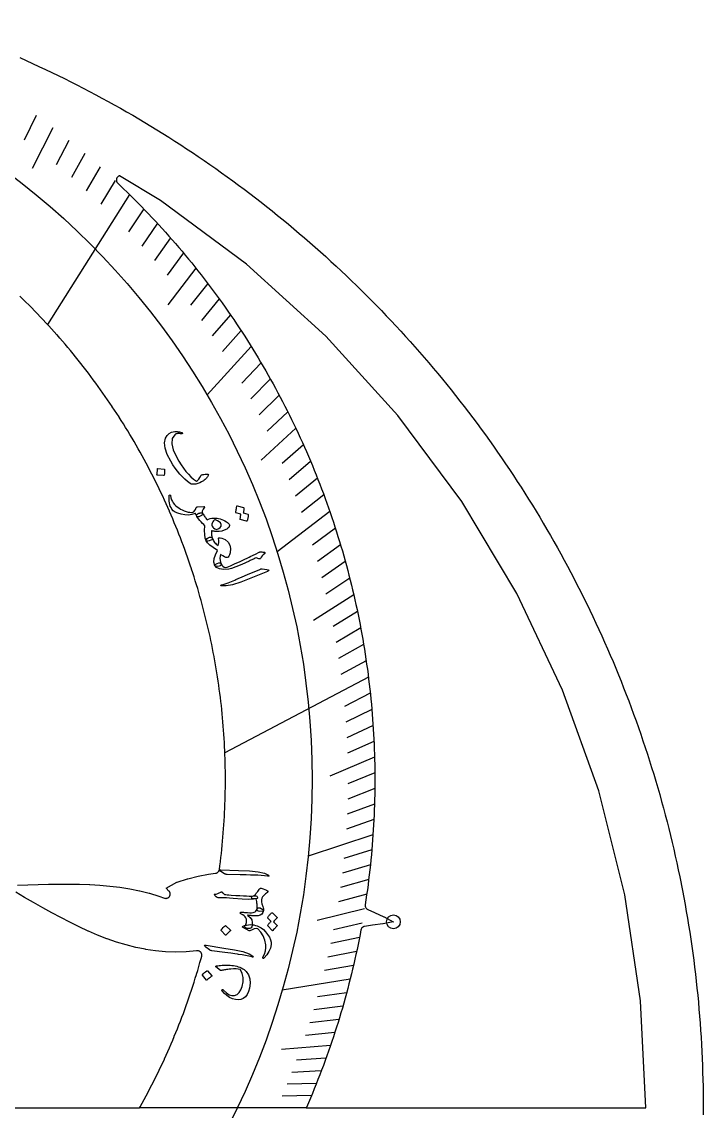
# Model space of a CAD drawing. Header units: millimetres. Extents: x -67 to 67, y -67 to 67.
# Drawn here: x 27.3 to 67, y -0.2 to 63.3 of the extents above; entities that cross this region are included whole.
import ezdxf

# ---------------------------------------------------------------- set-up
doc = ezdxf.new("R2010")
doc.units = ezdxf.units.MM
for name, color, linetype in [('CUT_INNER', 6, 'Continuous'), ('CUT_OUTER', 1, 'Continuous'), ('ENGRAVE', 7, 'Continuous'), ('ENGRAVE_FINE', 8, 'Continuous'), ('TEXT', 5, 'Continuous')]:
    doc.layers.add(name, color=color, linetype=linetype)

msp = doc.modelspace()

# ---------------------------------------------------------------- linework, layer by layer
at = {"layer": 'CUT_INNER'}
msp.add_lwpolyline([(63.65, 0), (63.65, 0), (63.3435, 6.2387), (63.3435, 6.2388), (62.427, 12.4175), (62.427, 12.4175), (60.9093, 18.4766), (60.9092, 18.4767), (58.8049, 24.3578), (58.8049, 24.3578), (56.1343, 30.0044), (56.1343, 30.0044), (52.9231, 35.362), (52.923, 35.3621), (49.2021, 40.3791), (49.2021, 40.3792), (45.0074, 45.0073), (45.0073, 45.0074), (40.3792, 49.2021), (40.3791, 49.2021), (35.3621, 52.923), (35.362, 52.9231), (32.9722, 54.3555), (32.953, 54.3499), (32.9303, 54.3409), (32.9086, 54.3296), (32.8881, 54.3164), (32.869, 54.3011), (32.8515, 54.2841), (32.8357, 54.2655), (32.8218, 54.2454), (32.81, 54.224), (32.8003, 54.2016), (32.7928, 54.1783), (32.7876, 54.1544), (32.7848, 54.1302), (32.7843, 54.1057), (32.7863, 54.0814), (32.7906, 54.0573), (32.7972, 54.0338), (32.8061, 54.0111), (32.8172, 53.9893), (32.8304, 53.9687), (32.8455, 53.9495), (32.8624, 53.9319), (32.9969, 53.8046), (33.209, 53.6014), (33.4198, 53.397), (33.6293, 53.1913), (33.8376, 52.9843), (34.0446, 52.7761), (34.2503, 52.5665), (34.4547, 52.3558), (34.6578, 52.1437), (34.8596, 51.9304), (35.0602, 51.7159), (35.2593, 51.5002), (35.4572, 51.2832), (35.6537, 51.0651), (35.8489, 50.8457), (36.0427, 50.6251), (36.2352, 50.4034), (36.4263, 50.1805), (36.6161, 49.9564), (36.8044, 49.7311), (36.9914, 49.5047), (37.177, 49.2772), (37.3612, 49.0485), (37.544, 48.8187), (37.7253, 48.5878), (37.9053, 48.3557), (38.0838, 48.1226), (38.2609, 47.8884), (38.4365, 47.6531), (38.6107, 47.4167), (38.7834, 47.1793), (38.9547, 46.9408), (39.1245, 46.7012), (39.2929, 46.4606), (39.4597, 46.219), (39.6251, 45.9764), (39.789, 45.7327), (39.9514, 45.4881), (40.1123, 45.2425), (40.2716, 44.9959), (40.4295, 44.7483), (40.5858, 44.4997), (40.7406, 44.2502), (40.8939, 43.9998), (41.0456, 43.7484), (41.1958, 43.4961), (41.3445, 43.2428), (41.4915, 42.9887), (41.637, 42.7336), (41.781, 42.4777), (41.9234, 42.2209), (42.0642, 41.9633), (42.2034, 41.7047), (42.341, 41.4453), (42.477, 41.1851), (42.6115, 40.9241), (42.7443, 40.6622), (42.8755, 40.3995), (43.0051, 40.136), (43.1331, 39.8718), (43.2595, 39.6067), (43.3842, 39.3409), (43.5073, 39.0743), (43.6288, 38.807), (43.7486, 38.5389), (43.8667, 38.2701), (43.9833, 38.0006), (44.0981, 37.7304), (44.2113, 37.4594), (44.3229, 37.1878), (44.4327, 36.9155), (44.5409, 36.6425), (44.6475, 36.3689), (44.7523, 36.0946), (44.8555, 35.8197), (44.9569, 35.5442), (45.0567, 35.268), (45.1548, 34.9913), (45.2511, 34.7139), (45.3458, 34.436), (45.4388, 34.1574), (45.53, 33.8783), (45.6196, 33.5987), (45.7074, 33.3185), (45.7935, 33.0378), (45.8779, 32.7565), (45.9605, 32.4748), (46.0415, 32.1925), (46.1206, 31.9098), (46.1981, 31.6265), (46.2738, 31.3428), (46.3478, 31.0587), (46.42, 30.7741), (46.4905, 30.489), (46.5592, 30.2035), (46.6262, 29.9177), (46.6914, 29.6314), (46.7549, 29.3447), (46.8166, 29.0576), (46.8765, 28.7701), (46.9347, 28.4823), (46.9911, 28.1942), (47.0457, 27.9057), (47.0986, 27.6168), (47.1497, 27.3277), (47.199, 27.0382), (47.2465, 26.7485), (47.2923, 26.4584), (47.3363, 26.1681), (47.3785, 25.8775), (47.4189, 25.5867), (47.4575, 25.2956), (47.4943, 25.0043), (47.5294, 24.7128), (47.5627, 24.421), (47.5941, 24.1291), (47.6238, 23.837), (47.6517, 23.5447), (47.6778, 23.2522), (47.7021, 22.9596), (47.7246, 22.6668), (47.7453, 22.3739), (47.7642, 22.0809), (47.7813, 21.7878), (47.7966, 21.4945), (47.8102, 21.2012), (47.8219, 20.9078), (47.8318, 20.6144), (47.8399, 20.3208), (47.8462, 20.0273), (47.8507, 19.7337), (47.8534, 19.4401), (47.8543, 19.1464), (47.8534, 18.8528), (47.8507, 18.5592), (47.8462, 18.2656), (47.8399, 17.972), (47.8318, 17.6785), (47.8219, 17.3851), (47.8102, 17.0917), (47.7967, 16.7983), (47.7814, 16.5051), (47.7643, 16.212), (47.7454, 15.919), (47.7247, 15.6261), (47.7022, 15.3333), (47.6779, 15.0407), (47.6518, 14.7482), (47.624, 14.4559), (47.5943, 14.1638), (47.5628, 13.8718), (47.5296, 13.5801), (47.4945, 13.2886), (47.4577, 12.9972), (47.4191, 12.7062), (47.3787, 12.4153), (47.3365, 12.1247), (47.2931, 11.8382), (47.2906, 11.8133), (47.2906, 11.7884), (47.2931, 11.7635), (47.298, 11.739), (47.3054, 11.7152), (47.3151, 11.6921), (47.3271, 11.6702), (47.3411, 11.6496), (47.3572, 11.6305), (47.3751, 11.6131), (47.3947, 11.5975), (47.4157, 11.584), (47.4379, 11.5727), (47.8377, 11.3933), (47.8389, 11.3928), (48.3862, 11.1403), (48.3929, 11.1369), (48.9299, 10.8489), (48.9344, 10.8463), (48.9289, 10.8449), (48.3318, 10.7252), (48.3244, 10.724), (47.7274, 10.6412), (47.7261, 10.6411), (47.2585, 10.5813), (47.2347, 10.5771), (47.2115, 10.5706), (47.1889, 10.5619), (47.1674, 10.551), (47.1469, 10.5381), (47.1278, 10.5234), (47.1102, 10.5068), (47.0943, 10.4886), (47.0803, 10.469), (47.0681, 10.4481), (47.0581, 10.4261), (47.0502, 10.4033), (47.0446, 10.3798), (46.9914, 10.0987), (46.935, 9.8105), (46.8768, 9.5227), (46.8169, 9.2352), (46.7552, 8.9482), (46.6917, 8.6615), (46.6265, 8.3752), (46.5596, 8.0893), (46.4908, 7.8038), (46.4204, 7.5188), (46.3482, 7.2342), (46.2742, 6.95), (46.1985, 6.6663), (46.1211, 6.3831), (46.0419, 6.1003), (45.961, 5.818), (45.8783, 5.5363), (45.794, 5.255), (45.7079, 4.9743), (45.62, 4.6941), (45.5305, 4.4145), (45.4393, 4.1354), (45.3463, 3.8568), (45.2516, 3.5789), (45.1553, 3.3015), (45.0572, 3.0248), (44.9574, 2.7486), (44.856, 2.4731), (44.7528, 2.1981), (44.648, 1.9239), (44.5415, 1.6502), (44.4333, 1.3773), (44.3235, 1.1049), (44.2119, 0.8333), (44.0987, 0.5624), (43.9839, 0.2922), (43.8674, 0.0226), (43.8574, 0)], close=True, dxfattribs=at)
for points in [[(27.019, 12.9786), (27.6212, 13.0024), (27.6225, 13.0025), (28.226, 13.02), (28.8298, 13.0333), (29.4328, 13.0415), (29.4342, 13.0416), (30.0335, 13.043), (30.0354, 13.043), (30.6319, 13.0353), (30.6343, 13.0353), (31.2274, 13.0161), (31.2304, 13.016), (31.8194, 12.9828), (31.8229, 12.9825), (32.4071, 12.9327), (32.4113, 12.9322), (32.99, 12.8633), (32.9947, 12.8627), (33.5676, 12.7723), (33.5728, 12.7714), (34.1391, 12.6574), (34.1447, 12.6561), (34.7042, 12.5164), (34.7102, 12.5148), (35.2624, 12.3476), (35.2685, 12.3455), (35.5895, 12.2298), (35.6126, 12.2227), (35.6362, 12.2179), (35.6602, 12.2153), (35.6843, 12.2151), (35.7084, 12.2173), (35.7321, 12.2217), (35.7553, 12.2284), (35.7777, 12.2373), (35.7992, 12.2483), (35.8195, 12.2614), (35.8384, 12.2763), (35.8558, 12.293), (35.8716, 12.3113), (35.8854, 12.331), (35.8974, 12.352), (35.9072, 12.374), (35.9149, 12.3969), (35.9203, 12.4204), (35.9235, 12.4443), (35.9243, 12.4684), (35.9228, 12.4925), (35.919, 12.5164), (35.9129, 12.5397), (35.9046, 12.5623), (35.8941, 12.5841), (35.8816, 12.6047), (35.8672, 12.624), (35.8509, 12.6419), (35.6845, 12.808), (35.6807, 12.8122), (35.6856, 12.8152), (36.3152, 13.1509), (36.3199, 13.1532), (36.3247, 13.155), (36.9349, 13.3589), (36.9442, 13.3616), (37.5472, 13.5124), (37.5551, 13.5141), (38.1529, 13.6234), (38.1602, 13.6245), (38.5722, 13.6747), (38.5972, 13.679), (38.6216, 13.6858), (38.6452, 13.6951), (38.6677, 13.7067), (38.6889, 13.7205), (38.7086, 13.7364), (38.7266, 13.7542), (38.7427, 13.7738), (38.7568, 13.7949), (38.7686, 13.8173), (38.7782, 13.8407), (38.7853, 13.865), (38.7899, 13.8899), (38.8197, 14.1149), (38.8199, 14.1165), (38.8498, 14.3532), (38.85, 14.3548), (38.8785, 14.5917), (38.8787, 14.5932), (38.9057, 14.8303), (38.9059, 14.8319), (38.9315, 15.0691), (38.9316, 15.0707), (38.9558, 15.3081), (38.9559, 15.3096), (38.9786, 15.5472), (38.9787, 15.5487), (38.9999, 15.7864), (39, 15.788), (39.0198, 16.0258), (39.0199, 16.0273), (39.0382, 16.2653), (39.0383, 16.2668), (39.0551, 16.5049), (39.0552, 16.5064), (39.0706, 16.7446), (39.0707, 16.7461), (39.0846, 16.9843), (39.0847, 16.9859), (39.0971, 17.2242), (39.0972, 17.2257), (39.1082, 17.4641), (39.1083, 17.4657), (39.1178, 17.7041), (39.1178, 17.7056), (39.1259, 17.9442), (39.1259, 17.9457), (39.1325, 18.1843), (39.1326, 18.1858), (39.1377, 18.4244), (39.1377, 18.4259), (39.1414, 18.6645), (39.1414, 18.6661), (39.1436, 18.9047), (39.1436, 18.9063), (39.1443, 19.1449), (39.1443, 19.1464), (39.1436, 19.3851), (39.1436, 19.3866), (39.1414, 19.6253), (39.1414, 19.6268), (39.1377, 19.8654), (39.1377, 19.867), (39.1326, 20.1056), (39.1325, 20.1071), (39.1259, 20.3457), (39.1259, 20.3472), (39.1178, 20.5857), (39.1178, 20.5872), (39.1083, 20.8257), (39.1082, 20.8272), (39.0972, 21.0656), (39.0971, 21.0672), (39.0847, 21.3055), (39.0846, 21.307), (39.0707, 21.5453), (39.0706, 21.5468), (39.0552, 21.785), (39.0551, 21.7865), (39.0383, 22.0245), (39.0382, 22.0261), (39.0199, 22.264), (39.0198, 22.2656), (39, 22.5034), (38.9999, 22.5049), (38.9787, 22.7426), (38.9786, 22.7442), (38.9559, 22.9817), (38.9558, 22.9833), (38.9316, 23.2207), (38.9315, 23.2222), (38.9059, 23.4595), (38.9057, 23.461), (38.8787, 23.6981), (38.8785, 23.6997), (38.85, 23.9366), (38.8498, 23.9381), (38.8199, 24.1749), (38.8197, 24.1764), (38.7883, 24.413), (38.7881, 24.4145), (38.7553, 24.6509), (38.755, 24.6524), (38.7208, 24.8886), (38.7205, 24.8901), (38.6848, 25.1261), (38.6846, 25.1276), (38.6474, 25.3633), (38.6471, 25.3648), (38.6085, 25.6003), (38.6082, 25.6018), (38.5682, 25.8371), (38.5679, 25.8386), (38.5264, 26.0736), (38.5261, 26.0751), (38.4831, 26.3099), (38.4829, 26.3114), (38.4385, 26.5459), (38.4382, 26.5474), (38.3923, 26.7816), (38.392, 26.7831), (38.3447, 27.017), (38.3444, 27.0185), (38.2957, 27.2522), (38.2954, 27.2537), (38.2453, 27.487), (38.2449, 27.4885), (38.1934, 27.7215), (38.193, 27.723), (38.14, 27.9557), (38.1397, 27.9572), (38.0853, 28.1895), (38.0849, 28.191), (38.029, 28.4231), (38.0287, 28.4245), (37.9714, 28.6562), (37.971, 28.6577), (37.9123, 28.889), (37.9119, 28.8905), (37.8518, 29.1215), (37.8514, 29.123), (37.7899, 29.3535), (37.7895, 29.355), (37.7266, 29.5852), (37.7262, 29.5867), (37.6618, 29.8165), (37.6614, 29.818), (37.5956, 30.0474), (37.5952, 30.0489), (37.528, 30.2779), (37.5276, 30.2794), (37.459, 30.5079), (37.4586, 30.5094), (37.3886, 30.7376), (37.3881, 30.739), (37.3168, 30.9668), (37.3163, 30.9682), (37.2435, 31.1955), (37.243, 31.197), (37.1689, 31.4238), (37.1684, 31.4253), (37.0928, 31.6516), (37.0924, 31.6531), (37.0154, 31.879), (37.0149, 31.8805), (36.9366, 32.1059), (36.9361, 32.1073), (36.8564, 32.3323), (36.8558, 32.3337), (36.7748, 32.5582), (36.7742, 32.5596), (36.6918, 32.7836), (36.6912, 32.785), (36.6074, 33.0084), (36.6069, 33.0099), (36.5216, 33.2328), (36.5211, 33.2342), (36.4345, 33.4566), (36.434, 33.4581), (36.346, 33.6799), (36.3455, 33.6813), (36.2562, 33.9027), (36.2556, 33.9041), (36.1649, 34.1249), (36.1643, 34.1263), (36.0723, 34.3465), (36.0717, 34.3479), (35.9784, 34.5675), (35.9778, 34.5689), (35.8831, 34.788), (35.8825, 34.7894), (35.7864, 35.0079), (35.7858, 35.0093), (35.6884, 35.2272), (35.6878, 35.2286), (35.5891, 35.4458), (35.5884, 35.4472), (35.4884, 35.6639), (35.4878, 35.6653), (35.3864, 35.8813), (35.3857, 35.8827), (35.283, 36.0981), (35.2824, 36.0995), (35.1783, 36.3143), (35.1777, 36.3157), (35.0723, 36.5298), (35.0717, 36.5312), (34.965, 36.7447), (34.9643, 36.7461), (34.8564, 36.9589), (34.8557, 36.9603), (34.7464, 37.1725), (34.7457, 37.1738), (34.6351, 37.3853), (34.6344, 37.3867), (34.5226, 37.5975), (34.5218, 37.5989), (34.4087, 37.809), (34.408, 37.8103), (34.2935, 38.0198), (34.2928, 38.0211), (34.1771, 38.2298), (34.1763, 38.2312), (34.0593, 38.4392), (34.0586, 38.4405), (33.9403, 38.6478), (33.9396, 38.6491), (33.82, 38.8557), (33.8192, 38.857), (33.6984, 39.0628), (33.6977, 39.0641), (33.5756, 39.2692), (33.5748, 39.2705), (33.4515, 39.4749), (33.4507, 39.4762), (33.3261, 39.6797), (33.3253, 39.681), (33.1995, 39.8838), (33.1987, 39.8851), (33.0716, 40.0871), (33.0708, 40.0884), (32.9425, 40.2897), (32.9417, 40.291), (32.8122, 40.4914), (32.8113, 40.4927), (32.6806, 40.6923), (32.6797, 40.6936), (32.5477, 40.8925), (32.5469, 40.8937), (32.4137, 41.0918), (32.4128, 41.093), (32.2784, 41.2902), (32.2776, 41.2915), (32.1419, 41.4879), (32.1411, 41.4891), (32.0042, 41.6847), (32.0034, 41.6859), (31.8653, 41.8806), (31.8645, 41.8819), (31.7252, 42.0757), (31.7243, 42.077), (31.584, 42.2699), (31.583, 42.2712), (31.4415, 42.4633), (31.4406, 42.4645), (31.2978, 42.6558), (31.2969, 42.657), (31.153, 42.8474), (31.152, 42.8486), (31.0069, 43.0381), (31.006, 43.0393), (30.8598, 43.2279), (30.8588, 43.2291), (30.7114, 43.4168), (30.7105, 43.418), (30.5619, 43.6048), (30.561, 43.606), (30.4113, 43.7918), (30.4103, 43.793), (30.2595, 43.978), (30.2585, 43.9792), (30.1065, 44.1632), (30.1055, 44.1644), (29.9524, 44.3474), (29.9515, 44.3486), (29.7972, 44.5307), (29.7963, 44.5319), (29.6409, 44.7131), (29.6399, 44.7143), (29.4835, 44.8945), (29.4825, 44.8957), (29.3249, 45.0749), (29.3239, 45.0761), (29.1653, 45.2544), (29.1643, 45.2555), (29.0045, 45.4328), (29.0035, 45.434), (28.8427, 45.6103), (28.8417, 45.6114), (28.6798, 45.7868), (28.6787, 45.7879), (28.5158, 45.9623), (28.5147, 45.9634), (28.3507, 46.1367), (28.3496, 46.1378), (28.1845, 46.3102), (28.1835, 46.3113), (28.0173, 46.4826), (28.0163, 46.4837), (27.8491, 46.654), (27.848, 46.6551), (27.6798, 46.8243), (27.6787, 46.8254), (27.5094, 46.9937), (27.5083, 46.9947), (27.338, 47.1619), (27.3369, 47.163), (27.1656, 47.3292)], [(24.1213, 0), (34.1425, 0), (34.1763, 0.0602), (34.1771, 0.0615), (34.2928, 0.2702), (34.2935, 0.2716), (34.408, 0.481), (34.4087, 0.4824), (34.5218, 0.6925), (34.5226, 0.6938), (34.6344, 0.9047), (34.6351, 0.906), (34.7457, 1.1175), (34.7464, 1.1189), (34.8557, 1.3311), (34.8564, 1.3324), (34.9643, 1.5453), (34.965, 1.5466), (35.0717, 1.7601), (35.0723, 1.7615), (35.1777, 1.9757), (35.1783, 1.977), (35.2824, 2.1918), (35.283, 2.1932), (35.3857, 2.4086), (35.3864, 2.41), (35.4878, 2.6261), (35.4884, 2.6275), (35.5884, 2.8441), (35.5891, 2.8455), (35.6878, 3.0628), (35.6884, 3.0642), (35.7858, 3.2821), (35.7864, 3.2835), (35.8825, 3.502), (35.8831, 3.5034), (35.9778, 3.7224), (35.9784, 3.7238), (36.0717, 3.9435), (36.0723, 3.9449), (36.1643, 4.1651), (36.1649, 4.1665), (36.2556, 4.3873), (36.2562, 4.3887), (36.3455, 4.61), (36.346, 4.6114), (36.434, 4.8333), (36.4345, 4.8347), (36.5211, 5.0571), (36.5216, 5.0585), (36.6069, 5.2815), (36.6074, 5.2829), (36.6912, 5.5063), (36.6918, 5.5078), (36.7742, 5.7317), (36.7748, 5.7332), (36.8558, 5.9576), (36.8564, 5.9591), (36.9361, 6.184), (36.9366, 6.1855), (37.0149, 6.4109), (37.0154, 6.4124), (37.0924, 6.6383), (37.0928, 6.6397), (37.1684, 6.8661), (37.1689, 6.8675), (37.243, 7.0944), (37.2435, 7.0958), (37.3163, 7.3231), (37.3168, 7.3246), (37.3881, 7.5523), (37.3886, 7.5538), (37.4586, 7.7819), (37.459, 7.7834), (37.5276, 8.012), (37.528, 8.0135), (37.5952, 8.2425), (37.5956, 8.2439), (37.6614, 8.4734), (37.6618, 8.4748), (37.7262, 8.7046), (37.7266, 8.7061), (37.7621, 8.836), (37.7674, 8.8602), (37.7703, 8.8848), (37.7708, 8.9096), (37.7688, 8.9343), (37.7644, 8.9587), (37.7576, 8.9826), (37.7484, 9.0056), (37.737, 9.0276), (37.7235, 9.0484), (37.708, 9.0678), (37.6906, 9.0855), (37.6716, 9.1014), (37.6511, 9.1154), (37.6293, 9.1272), (37.6065, 9.1368), (37.5828, 9.1441), (37.5585, 9.1491), (37.5338, 9.1516), (37.509, 9.1516), (37.4843, 9.1492), (37.4709, 9.1472), (37.463, 9.1463), (36.8574, 9.0962), (36.8499, 9.0958), (36.2531, 9.0821), (36.246, 9.0821), (35.6576, 9.1024), (35.6506, 9.1029), (35.0702, 9.1556), (35.0635, 9.1563), (34.4906, 9.2399), (34.4842, 9.241), (33.9184, 9.3538), (33.9124, 9.3552), (33.3531, 9.4957), (33.3476, 9.4972), (32.7943, 9.6637), (32.7893, 9.6653), (32.2415, 9.8556), (32.2371, 9.8573), (31.6941, 10.0693), (31.6903, 10.0709), (31.1516, 10.3023), (31.1483, 10.3038), (30.6132, 10.5521), (30.6105, 10.5534), (30.0785, 10.8161), (30.0763, 10.8172), (29.5466, 11.0917), (29.5449, 11.0925), (29.0171, 11.3763), (29.0158, 11.377), (28.4897, 11.6675), (27.9632, 11.964), (27.4377, 12.2648), (27.4366, 12.2654), (26.9167, 12.5704)]]:
    msp.add_lwpolyline(points, dxfattribs=at)
at = {"layer": 'CUT_OUTER'}
msp.add_lwpolyline([(27.1505, 61.2524), (27.5258, 61.0846), (27.9001, 60.9146), (28.2733, 60.7422), (28.6455, 60.5676), (29.0166, 60.3907), (29.3866, 60.2115), (29.7555, 60.0301), (30.1233, 59.8464), (30.4899, 59.6604), (30.8554, 59.4722), (31.2197, 59.2818), (31.5829, 59.0891), (31.5835, 59.0888), (31.5836, 59.0887), (31.5837, 59.0887), (31.9449, 58.8942), (32.3056, 58.6971), (32.6652, 58.4977), (33.0235, 58.2962), (33.3806, 58.0925), (33.7364, 57.8866), (34.091, 57.6785), (34.4442, 57.4682), (34.7962, 57.2558), (35.1469, 57.0412), (35.4962, 56.8245), (35.8442, 56.6056), (36.1908, 56.3846), (36.5361, 56.1615), (36.88, 55.9362), (37.2226, 55.7089), (37.2231, 55.7085), (37.2232, 55.7085), (37.2233, 55.7084), (37.5637, 55.4794), (37.9034, 55.2479), (38.2417, 55.0143), (38.5785, 54.7786), (38.9139, 54.5409), (39.2478, 54.3011), (39.5803, 54.0592), (39.9112, 53.8154), (40.2407, 53.5695), (40.5686, 53.3215), (40.895, 53.0716), (41.2199, 52.8197), (41.5432, 52.5658), (41.865, 52.3099), (42.1852, 52.052), (42.5038, 51.7922), (42.5043, 51.7918), (42.5044, 51.7917), (42.5044, 51.7916), (42.8207, 51.5304), (43.1361, 51.2667), (43.4499, 51.0011), (43.762, 50.7335), (44.0725, 50.464), (44.3813, 50.1926), (44.6884, 49.9194), (44.9939, 49.6442), (45.2976, 49.3672), (45.5997, 49.0884), (45.9, 48.8076), (46.1987, 48.5251), (46.4955, 48.2407), (46.7907, 47.9545), (47.084, 47.6665), (47.3756, 47.3767), (47.3761, 47.3762), (47.3762, 47.3762), (47.3762, 47.3761), (47.6654, 47.0851), (47.9534, 46.7918), (48.2396, 46.4966), (48.524, 46.1998), (48.8066, 45.9012), (49.0873, 45.6008), (49.3662, 45.2988), (49.6432, 44.995), (49.9184, 44.6896), (50.1916, 44.3824), (50.463, 44.0736), (50.7325, 43.7632), (51.0001, 43.451), (51.2657, 43.1373), (51.5294, 42.8219), (51.7912, 42.5049), (51.7916, 42.5044), (51.7917, 42.5044), (51.7918, 42.5043), (52.051, 42.1864), (52.3089, 41.8662), (52.5648, 41.5444), (52.8187, 41.2211), (53.0707, 40.8963), (53.3206, 40.5698), (53.5685, 40.2419), (53.8144, 39.9125), (54.0583, 39.5815), (54.3002, 39.2491), (54.54, 38.9152), (54.7777, 38.5798), (55.0134, 38.2429), (55.247, 37.9047), (55.4786, 37.565), (55.708, 37.2238), (55.7084, 37.2233), (55.7085, 37.2232), (55.7085, 37.2231), (55.9354, 36.8813), (56.1606, 36.5374), (56.3838, 36.1921), (56.6048, 35.8455), (56.8237, 35.4975), (57.0404, 35.1482), (57.255, 34.7975), (57.4674, 34.4455), (57.6777, 34.0923), (57.8858, 33.7377), (58.0917, 33.3819), (58.2954, 33.0248), (58.497, 32.6665), (58.6963, 32.307), (58.8935, 31.9462), (59.0884, 31.5843), (59.0887, 31.5837), (59.0887, 31.5836), (59.0888, 31.5835), (59.281, 31.2211), (59.4715, 30.8568), (59.6597, 30.4913), (59.8457, 30.1246), (60.0294, 29.7569), (60.2109, 29.388), (60.39, 29.018), (60.567, 28.6469), (60.7416, 28.2747), (60.9139, 27.9015), (61.084, 27.5272), (61.2517, 27.1519), (61.4172, 26.7755), (61.5803, 26.3982), (61.7411, 26.0198), (61.8996, 25.6405), (61.8999, 25.6399), (61.8999, 25.6398), (61.9, 25.6397), (62.0558, 25.2602), (62.2096, 24.879), (62.3611, 24.4968), (62.5102, 24.1137), (62.657, 23.7297), (62.8014, 23.3448), (62.9435, 22.959), (63.0832, 22.5723), (63.2205, 22.1848), (63.3554, 21.7965), (63.488, 21.4074), (63.6181, 21.0174), (63.7459, 20.6267), (63.8713, 20.2351), (63.9942, 19.8428), (64.1148, 19.4498), (64.115, 19.4492), (64.115, 19.4491), (64.115, 19.449), (64.2329, 19.056), (64.3486, 18.6616), (64.4619, 18.2664), (64.5728, 17.8705), (64.6812, 17.4739), (64.7872, 17.0767), (64.8908, 16.6789), (64.9919, 16.2804), (65.0906, 15.8813), (65.1868, 15.4816), (65.2806, 15.0814), (65.3719, 14.6805), (65.4607, 14.2791), (65.5471, 13.8772), (65.631, 13.4748), (65.7125, 13.0718), (65.7126, 13.0711), (65.7126, 13.0711), (65.7126, 13.071), (65.7914, 12.6684), (65.8679, 12.2644), (65.9419, 11.86), (66.0135, 11.4552), (66.0825, 11.0499), (66.1491, 10.6442), (66.2131, 10.2382), (66.2747, 9.8317), (66.3338, 9.4249), (66.3904, 9.0177), (66.4445, 8.6101), (66.496, 8.2023), (66.5451, 7.7941), (66.5917, 7.3856), (66.6357, 6.9769), (66.6773, 6.5679), (66.6774, 6.5672), (66.6774, 6.5671), (66.6774, 6.567), (66.7163, 6.1587), (66.7529, 5.7492), (66.7869, 5.3395), (66.8184, 4.9296), (66.8474, 4.5195), (66.8739, 4.1093), (66.8978, 3.6988), (66.9193, 3.2883), (66.9382, 2.8776), (66.9546, 2.4668), (66.9684, 2.056), (66.9798, 1.645), (66.9886, 1.234), (66.9949, 0.823), (66.9987, 0.4119), (67, 0.0008), (67, 0.0001), (67, 0), (67, -0.0001), (66.9987, -0.4103)], dxfattribs=at)
at = {"layer": 'ENGRAVE'}
for points in [[(33.5549, 53.2647), (28.7775, 45.6811)], [(40.6493, 44.3978), (38.0751, 41.5863)], [(45.228, 34.7811), (42.156, 32.4187)], [(47.4796, 25.1228), (39.1136, 20.6962)], [(47.7459, 15.9267), (43.9686, 14.6666)], [(46.4159, 7.5008), (42.4544, 6.8606)], [(43.8575, 0), (34.1427, 0)]]:
    msp.add_lwpolyline(points, dxfattribs=at)
for centre, radius in [((0, 19.1457), 44.1961), ((48.9352, 10.8461), 0.402)]:
    msp.add_circle(centre, radius, dxfattribs=at)
at = {"layer": 'ENGRAVE_FINE'}
for points in [[(28.1139, 57.8709), (27.4177, 56.4379)], [(29.0789, 57.1516), (27.8728, 54.7811)], [(30.0213, 56.4118), (29.2709, 55.0018)], [(30.9404, 55.6522), (30.1632, 54.2544)], [(31.836, 54.8739), (31.0323, 53.4887)], [(32.7076, 54.0778), (31.8776, 52.7055)], [(34.3777, 52.4355), (33.4959, 51.0905)], [(35.1756, 51.5912), (34.2683, 50.2604)], [(35.9486, 50.7326), (35.016, 49.4165)], [(36.6964, 49.8607), (35.7388, 48.5596)], [(37.4188, 48.9763), (35.7805, 46.832)], [(38.1159, 48.0803), (37.1093, 46.8106)], [(38.7875, 47.1737), (37.7568, 45.9201)], [(39.4336, 46.2571), (38.3791, 45.0202)], [(40.0541, 45.3316), (38.9762, 44.1116)], [(41.219, 43.4568), (40.0952, 42.2719)], [(41.7635, 42.5091), (40.6171, 41.3423)], [(42.2827, 41.5556), (41.1143, 40.4073)], [(42.777, 40.5972), (41.5868, 39.4676)], [(43.2464, 39.6344), (41.2247, 37.7816)], [(43.6911, 38.6681), (42.4585, 37.5772)], [(44.1114, 37.6989), (42.8581, 36.6278)], [(44.5074, 36.7276), (43.2339, 35.6767)], [(44.8795, 35.7548), (43.5861, 34.7243)], [(45.553, 33.8072), (44.221, 32.8186)], [(45.855, 32.8336), (44.5042, 31.8664)], [(46.1341, 31.861), (44.7651, 30.9155)], [(46.3908, 30.8899), (45.0039, 29.9664)], [(46.6255, 29.9208), (44.2813, 28.4164)], [(46.8383, 28.9542), (45.417, 28.0755)], [(47.0298, 27.9907), (45.5918, 27.1348)], [(47.2003, 27.0306), (45.7461, 26.1979)], [(47.35, 26.0745), (45.8802, 25.2651)], [(47.5892, 24.1759), (46.0893, 23.414)], [(47.6794, 23.2342), (46.1651, 22.4963)], [(47.7504, 22.298), (46.2222, 21.5844)], [(47.8027, 21.3677), (46.2611, 20.6786)], [(47.8367, 20.4436), (45.2409, 19.3342)], [(47.8528, 19.526), (46.2858, 18.8866)], [(47.8514, 18.6153), (46.2724, 18.001)], [(47.8328, 17.7116), (46.2423, 17.1227)], [(47.7976, 16.8153), (46.196, 16.2519)], [(47.6784, 15.0458), (46.0562, 14.5339)], [(47.5953, 14.173), (45.9635, 13.6871)], [(47.497, 13.3085), (45.8562, 12.8487)], [(47.3839, 12.4523), (45.7346, 12.0189)], [(47.2564, 11.6048), (44.4882, 10.925)], [(47.1149, 10.7659), (45.45, 10.3855)], [(46.9598, 9.936), (45.2878, 9.5823)], [(46.7913, 9.1151), (45.1128, 8.7881)], [(46.6099, 8.3033), (44.9254, 8.0033)], [(46.2096, 6.7076), (44.5147, 6.4616)], [(45.9915, 5.9238), (44.2921, 5.7049)], [(45.7618, 5.1496), (44.0585, 4.9579)], [(45.5209, 4.3848), (43.8141, 4.2204)], [(45.2691, 3.6297), (42.4131, 3.4008)], [(45.0067, 2.8843), (43.2947, 2.7746)], [(44.7341, 2.1486), (43.0202, 2.0663)], [(44.4514, 1.4226), (42.7363, 1.3677)], [(44.1591, 0.7064), (42.4432, 0.679)]]:
    msp.add_lwpolyline(points, dxfattribs=at)
at = {"layer": 'TEXT'}
for points in [[(38.1407, 36.8802), (38.1206, 36.8391), (38.0961, 36.7986), (38.0672, 36.7588), (38.0339, 36.7197), (37.9965, 36.6814), (37.9552, 36.6439), (37.91, 36.6074), (37.8608, 36.5717), (37.7586, 36.5078), (37.6525, 36.4549), (37.5424, 36.413), (37.4285, 36.382), (37.322, 36.3653), (37.2301, 36.3644), (37.1529, 36.3794), (37.0904, 36.4102), (36.9341, 36.5271), (36.7822, 36.6567), (36.6343, 36.799), (36.4903, 36.954), (36.3506, 37.1219), (36.2154, 37.3031), (36.0844, 37.4975), (35.9576, 37.7053), (35.7508, 38.1106), (35.6313, 38.4706), (35.6003, 38.7873), (35.6592, 39.0622), (35.7428, 39.2089), (35.8587, 39.3203), (36.0074, 39.3961), (36.1891, 39.4357), (36.2315, 39.4384), (36.2761, 39.4389), (36.3228, 39.4372), (36.3716, 39.4332), (36.4225, 39.4271), (36.4756, 39.4187), (36.5307, 39.408), (36.588, 39.3951), (36.6052, 39.3896), (36.6185, 39.3814), (36.6279, 39.3704), (36.6333, 39.3567), (36.6349, 39.3462), (36.6329, 39.3357), (36.6273, 39.325), (36.6182, 39.3142), (36.6086, 39.3061), (36.5975, 39.3016), (36.5852, 39.3006), (36.5715, 39.3031), (36.5162, 39.3143), (36.4614, 39.3214), (36.4071, 39.3244), (36.3532, 39.3233), (36.305, 39.3163), (36.262, 39.303), (36.2243, 39.2835), (36.1918, 39.2579), (36.0471, 39.0272), (36.0187, 38.7307), (36.1049, 38.3676), (36.3035, 37.9355), (36.4318, 37.708), (36.5637, 37.4958), (36.6996, 37.299), (36.8397, 37.1175), (36.9843, 36.951), (37.1339, 36.7992), (37.2885, 36.6621), (37.4485, 36.5397), (37.52, 36.5921), (37.5906, 36.6688), (37.6603, 36.7698), (37.7289, 36.8953), (37.7377, 36.9024), (37.7566, 36.9107), (37.7853, 36.9201), (37.824, 36.9306), (37.8284, 36.9306), (37.8321, 36.9308), (37.835, 36.9314), (37.8373, 36.9321), (37.8918, 36.9424), (37.9548, 36.9495), (38.0263, 36.9535), (38.1062, 36.9541), (38.1325, 36.9501), (38.147, 36.9365), (38.1498, 36.9131), (38.1407, 36.8802)], [(35.573, 37.2545), (35.58, 37.2524), (35.586, 37.2474), (35.5911, 37.2397), (35.5953, 37.2293), (35.6015, 37.1436), (35.5988, 37.0588), (35.5873, 36.9748), (35.567, 36.8917), (35.5623, 36.8823), (35.556, 36.876), (35.5481, 36.873), (35.5387, 36.8731), (35.1672, 36.899), (35.1573, 36.9019), (35.1515, 36.9091), (35.1501, 36.9208), (35.1529, 36.9368), (35.1553, 36.9507), (35.1585, 36.9724), (35.1625, 37.0018), (35.1672, 37.0389), (35.1725, 37.0843), (35.178, 37.1383), (35.1838, 37.2011), (35.1897, 37.2725), (35.1916, 37.2826), (35.1954, 37.2891), (35.201, 37.292), (35.2084, 37.2913)], [(37.522, 35.0555), (37.883, 35.0673), (37.9134, 35.0644), (37.9309, 35.0567), (37.9356, 35.0441), (37.9274, 35.0268), (37.8866, 34.9716), (37.853, 34.9207), (37.8268, 34.8741), (37.8078, 34.8317), (37.7974, 34.7895), (37.7949, 34.7472), (37.8004, 34.7049), (37.8138, 34.6625), (37.8197, 34.6176), (37.7994, 34.5755), (37.7528, 34.5362), (37.68, 34.4998), (37.602, 34.4748), (37.5399, 34.4695), (37.4935, 34.4841), (37.4629, 34.5185), (37.4488, 34.5487), (37.4354, 34.5798), (37.4228, 34.6118), (37.4109, 34.6446), (37.4072, 34.6495), (37.4007, 34.6527), (37.3915, 34.6542), (37.3796, 34.6541), (37.187, 34.598), (36.9876, 34.5733), (36.7814, 34.5795), (36.5685, 34.616), (36.3723, 34.673), (36.2161, 34.7412), (36.0998, 34.821), (36.0233, 34.9128), (35.9719, 35.0081), (35.9312, 35.0981), (35.9012, 35.1831), (35.8818, 35.263), (35.8762, 35.3038), (35.8713, 35.348), (35.8671, 35.3956), (35.8636, 35.4466), (35.8614, 35.501), (35.8611, 35.5588), (35.8626, 35.62), (35.8659, 35.6846), (35.8661, 35.7005), (35.8687, 35.7137), (35.8738, 35.7241), (35.8813, 35.7317), (35.8924, 35.7396), (35.9024, 35.7437), (35.9113, 35.7439), (35.9191, 35.7403), (35.9272, 35.7346), (35.9334, 35.7269), (35.9376, 35.7171), (35.9398, 35.7054), (35.9685, 35.5785), (36.0058, 35.4647), (36.052, 35.3637), (36.1071, 35.2756), (36.1741, 35.194), (36.249, 35.1181), (36.3317, 35.0479), (36.4224, 34.9834), (36.5208, 34.9242), (36.6269, 34.8699), (36.7408, 34.8205), (36.8624, 34.7758), (36.9677, 34.7479), (37.0672, 34.7322), (37.1609, 34.7289), (37.2487, 34.7381), (37.3003, 34.7678), (37.3506, 34.8222), (37.3995, 34.9015), (37.447, 35.0057), (37.4585, 35.0252), (37.4748, 35.04), (37.496, 35.0501), (37.522, 35.0555)], [(40.4449, 34.6239), (40.4518, 34.6206), (40.4575, 34.6145), (40.462, 34.6056), (40.4654, 34.5939), (40.4664, 34.5477), (40.4653, 34.5022), (40.4623, 34.4575), (40.4572, 34.4135), (40.45, 34.37), (40.4404, 34.3265), (40.4286, 34.283), (40.4144, 34.2397), (40.4087, 34.2302), (40.4011, 34.2241), (40.3917, 34.2215), (40.3804, 34.2223), (40.0065, 34.3065), (40.0006, 34.3104), (39.9976, 34.3183), (39.9975, 34.3302), (40.0005, 34.3462), (40.0043, 34.3579), (40.0088, 34.3763), (40.0138, 34.4013), (40.0193, 34.4329), (40.0255, 34.4716), (40.0325, 34.5177), (40.0403, 34.5711), (40.0489, 34.632), (39.7569, 34.6967), (39.7471, 34.701), (39.7418, 34.7094), (39.7411, 34.722), (39.745, 34.7388), (39.7483, 34.7533), (39.753, 34.7759), (39.759, 34.8067), (39.7663, 34.8456), (39.7747, 34.8932), (39.7839, 34.9501), (39.7939, 35.0161), (39.8047, 35.0914), (39.808, 35.1001), (39.8127, 35.1052), (39.8189, 35.1068), (39.8265, 35.1049), (40.192, 35.0184), (40.1989, 35.0152), (40.2047, 35.0092), (40.2093, 35.0004), (40.2128, 34.9887), (40.2157, 34.9501), (40.2164, 34.9119), (40.2149, 34.874), (40.2113, 34.8365), (40.2058, 34.7995), (40.1987, 34.7631), (40.1899, 34.7272), (40.1794, 34.6919)], [(39.3845, 33.9972), (39.3866, 33.9914), (39.3882, 33.986), (39.3894, 33.981), (39.3901, 33.9764), (39.3905, 33.9719), (39.3907, 33.9674), (39.3906, 33.9628), (39.3903, 33.9581), (39.371, 33.9007), (39.3362, 33.8473), (39.2857, 33.7978), (39.2197, 33.7524), (39.0775, 33.6821), (38.9318, 33.635), (38.7826, 33.6107), (38.6299, 33.6092), (38.593, 33.6116), (38.5557, 33.615), (38.518, 33.6194), (38.48, 33.6247), (38.4416, 33.631), (38.4028, 33.6382), (38.3637, 33.6464), (38.3242, 33.6555), (38.3262, 33.5881), (38.3295, 33.5235), (38.3342, 33.4616), (38.3403, 33.4026), (38.3481, 33.3465), (38.3578, 33.2933), (38.3694, 33.2431), (38.3829, 33.1958), (38.3832, 33.176), (38.3697, 33.1555), (38.3423, 33.1344), (38.3011, 33.1127), (38.1936, 33.0669), (38.1121, 33.0438), (38.0565, 33.0433), (38.0268, 33.0655), (37.9664, 33.2322), (37.9345, 33.435), (37.9303, 33.6744), (37.9533, 33.951), (37.8855, 34.0145), (37.8139, 34.0871), (37.7385, 34.1685), (37.6593, 34.2587), (37.5828, 34.3499), (37.5243, 34.4241), (37.4838, 34.4815), (37.4614, 34.5223), (37.4579, 34.546), (37.4663, 34.5713), (37.4866, 34.5981), (37.5187, 34.6265), (37.5381, 34.6403), (37.5582, 34.6524), (37.579, 34.6628), (37.6005, 34.6715), (37.6225, 34.679), (37.6447, 34.6858), (37.6673, 34.6919), (37.6902, 34.6972), (37.7344, 34.702), (37.7695, 34.6984), (37.7954, 34.6865), (37.8122, 34.6664), (37.845, 34.6152), (37.8778, 34.5658), (37.9107, 34.518), (37.9437, 34.4719), (37.977, 34.4271), (38.0108, 34.3829), (38.0451, 34.3395), (38.0798, 34.2967), (38.1648, 34.339), (38.2582, 34.37), (38.3601, 34.3896), (38.4705, 34.3976), (38.5632, 34.3947), (38.6557, 34.3849), (38.748, 34.3683), (38.8401, 34.3449), (38.9322, 34.3141), (39.0244, 34.2753), (39.1167, 34.2286), (39.2091, 34.1739), (39.2739, 34.1284), (39.3248, 34.0837), (39.3616, 34.04), (39.3845, 33.9972)], [(38.8986, 34.0185), (38.8577, 34.1095), (38.7884, 34.1844), (38.6908, 34.2429), (38.5649, 34.2849), (38.5282, 34.2861), (38.49, 34.268), (38.4504, 34.2306), (38.4092, 34.174), (38.3757, 34.1076), (38.3579, 34.0445), (38.3556, 33.9848), (38.3689, 33.9283), (38.4011, 33.8732), (38.4539, 33.8215), (38.5273, 33.7729), (38.6214, 33.7275), (38.7514, 33.7831), (38.8409, 33.85), (38.89, 33.9285), (38.8986, 34.0185)], [(38.8811, 31.7521), (38.8911, 31.6912), (38.8774, 31.6435), (38.84, 31.609), (38.779, 31.5878), (38.6778, 31.5766), (38.6009, 31.5807), (38.5484, 31.6002), (38.5202, 31.6351), (38.4778, 31.8216), (38.4918, 32.0278), (38.5619, 32.2543), (38.6878, 32.502), (38.4266, 32.6696), (38.2293, 32.8185), (38.096, 32.9501), (38.0268, 33.0655), (38.0211, 33.1099), (38.0369, 33.154), (38.0741, 33.1978), (38.1327, 33.2413), (38.2176, 33.279), (38.2876, 33.2841), (38.3428, 33.2564), (38.3829, 33.1958), (38.4109, 33.1376), (38.4425, 33.0815), (38.4778, 33.0275), (38.5166, 32.9756), (38.5593, 32.9258), (38.6062, 32.8783), (38.6572, 32.833), (38.7124, 32.7898), (38.7443, 32.8781), (38.76, 32.977), (38.7594, 33.0865), (38.7424, 33.2064), (38.743, 33.2181), (38.7492, 33.2279), (38.7611, 33.2359), (38.7788, 33.2421), (38.8463, 33.2453), (38.9282, 33.2289), (39.0244, 33.1928), (39.1349, 33.1367), (39.3034, 32.9967), (39.4079, 32.8216), (39.4479, 32.6122), (39.4229, 32.3696), (39.3912, 32.26), (39.3513, 32.1781), (39.3032, 32.1238), (39.2471, 32.097), (39.1768, 32.0982), (39.0899, 32.1293), (38.9864, 32.19), (38.8661, 32.28), (38.8313, 32.1753), (38.8223, 32.0525), (38.839, 31.9115), (38.8811, 31.7521)], [(41.188, 32.4257), (41.2626, 32.4184), (41.3216, 32.4129), (41.365, 32.4094), (41.3929, 32.4079), (41.4111, 32.4055), (41.4254, 32.3996), (41.4359, 32.3902), (41.4426, 32.3771), (41.445, 32.3607), (41.4416, 32.3454), (41.4324, 32.3311), (41.4172, 32.3178), (41.3423, 32.2553), (41.278, 32.1889), (41.2242, 32.1184), (41.1811, 32.0439), (41.1666, 32.0223), (41.1461, 32.011), (41.1197, 32.0099), (41.0873, 32.0191), (40.9337, 32.072), (40.8799, 32.0481), (40.8271, 32.0246), (40.7753, 32.0014), (40.7245, 31.9785), (40.6747, 31.956), (40.6259, 31.9338), (40.5781, 31.9119), (40.5313, 31.8904), (40.0978, 31.6919), (39.7555, 31.5473), (39.5049, 31.4555), (39.3461, 31.4162), (39.0396, 31.4033), (38.8, 31.4353), (38.627, 31.5124), (38.5202, 31.6351), (38.519, 31.639), (38.5177, 31.6429), (38.5164, 31.6469), (38.5151, 31.6508), (38.5301, 31.6815), (38.5768, 31.7133), (38.6553, 31.7462), (38.7655, 31.7802), (38.8073, 31.7898), (38.8405, 31.7882), (38.8651, 31.7757), (38.8811, 31.7521), (38.9339, 31.6578), (38.9977, 31.5856), (39.0725, 31.5353), (39.1586, 31.5071), (39.2416, 31.537), (39.3354, 31.5734), (39.4398, 31.6162), (39.5549, 31.6655), (39.6802, 31.7209), (39.8153, 31.782), (39.9602, 31.8489), (40.1148, 31.9216), (40.2671, 31.9919), (40.4038, 32.0557), (40.5249, 32.1129), (40.6303, 32.1635), (40.7204, 32.207), (40.7952, 32.2428), (40.8548, 32.2708), (40.8992, 32.2911), (41.1144, 32.4066), (41.1366, 32.4152), (41.1562, 32.4213), (41.1733, 32.4248), (41.188, 32.4257)], [(41.5514, 31.3906), (41.6382, 31.372), (41.674, 31.347), (41.659, 31.3157), (41.5931, 31.2783), (40.6296, 30.8938), (40.0369, 30.6618), (39.5539, 30.5095), (39.1811, 30.4352), (38.9188, 30.4379), (38.8952, 30.4453), (38.8812, 30.4539), (38.8767, 30.4636), (38.8818, 30.4745), (38.8916, 30.4849), (38.9056, 30.4944), (38.9237, 30.5029), (38.9459, 30.5105), (39.1212, 30.5616), (39.3047, 30.6239), (39.4964, 30.6974), (39.6964, 30.7822), (39.7489, 30.8034), (39.8903, 30.8623), (40.1204, 30.9591), (40.4393, 31.0942), (41.1434, 31.4028), (41.1816, 31.4165), (41.2181, 31.4251), (41.2528, 31.4286), (41.2857, 31.4269)], [(38.8693, 13.7762), (38.7973, 13.8247), (38.7743, 13.8589), (38.8004, 13.8788), (38.8756, 13.8845), (39.9114, 13.8397), (40.5471, 13.8129), (41.0508, 13.7597), (41.4221, 13.6784), (41.661, 13.5682), (41.6795, 13.5513), (41.6887, 13.5374), (41.6888, 13.5263), (41.6797, 13.518), (41.6665, 13.5122), (41.6498, 13.5091), (41.6298, 13.5085), (41.6064, 13.5106), (41.4256, 13.5351), (41.2326, 13.5527), (41.0275, 13.5634), (40.8103, 13.5675), (40.7537, 13.5697), (40.6006, 13.574), (40.3511, 13.5807), (40.0051, 13.5902), (39.2372, 13.6069), (39.1967, 13.6106), (39.16, 13.6178), (39.1269, 13.6286), (39.0975, 13.6429)], [(40.6707, 12.2392), (40.6748, 12.2887), (40.6938, 12.325), (40.7276, 12.3482), (40.7762, 12.3583), (40.8002, 12.3626), (40.8249, 12.3748), (40.8504, 12.395), (40.8767, 12.423), (40.891, 12.4411), (40.9069, 12.461), (40.9245, 12.4827), (40.9437, 12.5064), (40.964, 12.5321), (40.9848, 12.5599), (41.0063, 12.5897), (41.0283, 12.6216), (41.0695, 12.6812), (41.1037, 12.7279), (41.1311, 12.7618), (41.1517, 12.7828), (41.169, 12.7965), (41.186, 12.8044), (41.2025, 12.8064), (41.2187, 12.8026), (41.3405, 12.7658), (41.4442, 12.73), (41.53, 12.6953), (41.5978, 12.6616), (41.606, 12.6544), (41.6111, 12.6443), (41.6131, 12.6315), (41.612, 12.6159), (41.6081, 12.5966), (41.6033, 12.5814), (41.5975, 12.57), (41.5908, 12.5627), (41.4761, 12.4712), (41.3837, 12.383), (41.3134, 12.2981), (41.2653, 12.2163), (41.243, 12.129), (41.2447, 12.0204), (41.2701, 11.8901), (41.3191, 11.7379), (41.3433, 11.6641), (41.3586, 11.601), (41.3651, 11.5488), (41.3628, 11.5075), (41.3559, 11.4886), (41.3427, 11.4741), (41.3234, 11.464), (41.298, 11.4584), (41.1567, 11.4494), (41.0583, 11.4662), (41.0027, 11.5085), (40.9898, 11.5764), (40.9945, 11.6456), (40.9963, 11.7169), (40.995, 11.7903), (40.9909, 11.8658), (40.9834, 11.9432), (40.9723, 12.0222), (40.9577, 12.1028), (40.9394, 12.185), (40.8233, 12.1795), (40.7398, 12.1868), (40.689, 12.2067), (40.6707, 12.2392)], [(39.4852, 12.4073), (39.7513, 12.3883), (39.9881, 12.373), (40.1956, 12.3613), (40.3737, 12.3532), (40.5223, 12.3487), (40.641, 12.3478), (40.7298, 12.3503), (40.7887, 12.3562), (40.8652, 12.3665), (40.9263, 12.3612), (40.9719, 12.3402), (41.0021, 12.3035), (41.0152, 12.2623), (41.0097, 12.2279), (40.9856, 12.2005), (40.9428, 12.1801), (40.7891, 12.1578), (40.514, 12.1541), (40.1175, 12.1695), (39.5999, 12.2046), (39.3778, 12.2241), (39.2004, 12.2385), (39.0675, 12.2478), (38.9791, 12.2518), (38.7805, 12.242), (38.7457, 12.2423), (38.7149, 12.2466), (38.688, 12.2547), (38.665, 12.2667), (38.6113, 12.311), (38.5698, 12.3455), (38.5405, 12.3702), (38.5233, 12.3852), (38.4992, 12.4137), (38.4925, 12.4351), (38.5032, 12.4494), (38.5315, 12.4567), (38.6094, 12.4652), (38.6931, 12.4886), (38.7826, 12.527), (38.8777, 12.5805), (38.8964, 12.5901), (38.9139, 12.5927), (38.9303, 12.5884), (38.9455, 12.5772), (38.9633, 12.5602), (38.98, 12.5442), (38.9955, 12.5292), (39.0098, 12.5151), (39.0229, 12.502), (39.0349, 12.4898), (39.0457, 12.4786), (39.0553, 12.4684), (39.0719, 12.4532), (39.0892, 12.4421), (39.1073, 12.4349), (39.1259, 12.4316), (39.1676, 12.4299), (39.2414, 12.4252), (39.3472, 12.4177), (39.4852, 12.4073)], [(40.0125, 11.376), (40.0233, 11.3927), (40.0393, 11.4037), (40.0607, 11.4088), (40.0874, 11.4082), (40.1059, 11.4071), (40.1314, 11.4055), (40.1641, 11.4033), (40.204, 11.4006), (40.2507, 11.3973), (40.304, 11.3936), (40.364, 11.3894), (40.4305, 11.3847), (40.5579, 11.3775), (40.6653, 11.3784), (40.7529, 11.3875), (40.8205, 11.4049), (40.876, 11.4314), (40.9227, 11.4688), (40.9606, 11.5172), (40.9898, 11.5764), (41.0197, 11.6312), (41.0591, 11.6622), (41.1081, 11.6692), (41.1666, 11.6524), (41.2563, 11.6099), (41.3191, 11.5723), (41.3548, 11.5395), (41.3636, 11.5117), (41.3251, 11.3909), (41.2594, 11.2988), (41.1669, 11.2355), (41.0476, 11.2011), (41.0113, 11.1974), (40.9727, 11.1944), (40.9319, 11.1922), (40.8888, 11.1907), (40.8433, 11.1905), (40.7952, 11.1921), (40.7445, 11.1957), (40.6912, 11.2011), (40.6395, 11.207), (40.5935, 11.2121), (40.5533, 11.2163), (40.5188, 11.2197), (40.4906, 11.2224), (40.4693, 11.2246), (40.4548, 11.2262), (40.4472, 11.2273), (40.4437, 11.2277), (40.4414, 11.2274), (40.4402, 11.2262), (40.4402, 11.2244), (40.4417, 11.2217), (40.4449, 11.2181), (40.4498, 11.2136), (40.4564, 11.2083), (40.5891, 11.0954), (40.6744, 10.9594), (40.7123, 10.8006), (40.7024, 10.6192), (40.6782, 10.5462), (40.6362, 10.4944), (40.5766, 10.4638), (40.4995, 10.4543), (40.4326, 10.4606), (40.3776, 10.474), (40.3343, 10.4946), (40.3028, 10.5223), (40.2831, 10.5524), (40.2752, 10.5798), (40.2792, 10.6048), (40.295, 10.6272), (40.3139, 10.6455), (40.3282, 10.6621), (40.3378, 10.6771), (40.3427, 10.6903), (40.3716, 10.8086), (40.3802, 10.9135), (40.3686, 11.0046), (40.3369, 11.082), (40.3009, 11.1306), (40.2394, 11.1858), (40.1522, 11.2475), (40.0394, 11.3156), (40.0215, 11.3273), (40.0111, 11.3413), (40.0081, 11.3575), (40.0125, 11.376)], [(41.6178, 11.0643), (41.6136, 11.0706), (41.612, 11.0786), (41.6128, 11.0884), (41.6161, 11.0999), (41.6394, 11.1388), (41.664, 11.1761), (41.6898, 11.2118), (41.717, 11.2459), (41.7457, 11.2787), (41.7763, 11.3103), (41.8088, 11.3408), (41.8432, 11.3702), (41.853, 11.3753), (41.8626, 11.3765), (41.872, 11.374), (41.8813, 11.3675), (42.1573, 11.1024), (42.1603, 11.0959), (42.1587, 11.0876), (42.1525, 11.0773), (42.1416, 11.0652), (42.1322, 11.0573), (42.1187, 11.044), (42.1013, 11.0253), (42.0799, 11.0013), (42.0542, 10.9717), (42.0238, 10.9364), (41.9888, 10.8954), (41.9491, 10.8487), (42.1604, 10.6368), (42.1663, 10.6278), (42.1662, 10.6177), (42.1599, 10.6067), (42.1475, 10.5946), (42.1368, 10.5842), (42.1205, 10.5676), (42.0987, 10.5449), (42.0713, 10.5161), (42.0382, 10.4807), (41.9993, 10.4381), (41.9545, 10.3885), (41.9039, 10.3318), (41.8963, 10.3264), (41.8895, 10.3248), (41.8835, 10.3269), (41.8782, 10.3327), (41.6204, 10.6042), (41.6164, 10.6106), (41.6148, 10.6186), (41.6157, 10.6284), (41.6191, 10.6399), (41.6376, 10.6732), (41.6577, 10.7051), (41.6793, 10.7356), (41.7025, 10.7647), (41.727, 10.7924), (41.7526, 10.8189), (41.7792, 10.8441), (41.8069, 10.868)], [(38.899, 10.3397), (38.895, 10.3458), (38.8934, 10.3535), (38.8944, 10.3626), (38.8979, 10.3733), (38.9476, 10.4433), (39.0035, 10.5073), (39.0654, 10.5655), (39.1334, 10.6178), (39.143, 10.6223), (39.1519, 10.6232), (39.1599, 10.6207), (39.1673, 10.6146), (39.4385, 10.3571), (39.4444, 10.3484), (39.4442, 10.3389), (39.4378, 10.3287), (39.4254, 10.3178), (39.4146, 10.3083), (39.3983, 10.2932), (39.3764, 10.2725), (39.3488, 10.2463), (39.3156, 10.214), (39.2765, 10.1751), (39.2315, 10.1298), (39.1806, 10.078), (39.1726, 10.0715), (39.1655, 10.0689), (39.1594, 10.0703), (39.1541, 10.0758)], [(41.3975, 8.7374), (41.3858, 8.7264), (41.3743, 8.7186), (41.3631, 8.7141), (41.3523, 8.7129), (41.3439, 8.7142), (41.3362, 8.7181), (41.3291, 8.7246), (41.3228, 8.7338), (41.3198, 8.7424), (41.3198, 8.7525), (41.323, 8.764), (41.3293, 8.777), (41.4209, 8.9637), (41.4799, 9.1468), (41.5062, 9.3261), (41.4999, 9.5011), (41.4398, 9.7825), (41.3423, 10.0314), (41.208, 10.2475), (41.0375, 10.4309), (41.034, 10.4337), (41.031, 10.4361), (41.0285, 10.4381), (41.0264, 10.4398), (41.0246, 10.4411), (41.0226, 10.4422), (41.0207, 10.4431), (41.0186, 10.4436), (40.9328, 10.4479), (40.828, 10.4285), (40.704, 10.3857), (40.5609, 10.3198), (40.5525, 10.3181), (40.5454, 10.3177), (40.5397, 10.3187), (40.5353, 10.321), (40.141, 10.5313), (40.1281, 10.5477), (40.1435, 10.5682), (40.1873, 10.5929), (40.2594, 10.6219), (40.366, 10.6539), (40.4802, 10.6733), (40.6019, 10.68), (40.7311, 10.674), (40.8026, 10.6632), (40.8897, 10.6399), (40.9926, 10.604), (41.1111, 10.5555), (41.2351, 10.487), (41.3584, 10.3903), (41.481, 10.265), (41.6024, 10.1109), (41.7047, 9.9501), (41.7734, 9.7999), (41.8084, 9.6606), (41.8099, 9.5325), (41.7638, 9.3169), (41.6796, 9.1122), (41.5575, 8.9189), (41.3975, 8.7374)], [(38.0018, 9.3723), (37.9358, 9.4287), (37.9169, 9.4653), (37.9451, 9.4821), (38.0204, 9.4791), (39.0443, 9.3164), (39.6728, 9.2171), (40.1671, 9.1067), (40.5267, 8.9836), (40.7514, 8.8468), (40.7679, 8.828), (40.7755, 8.813), (40.7743, 8.802), (40.7643, 8.7948), (40.7505, 8.7906), (40.7336, 8.7893), (40.7137, 8.7911), (40.6907, 8.7958), (40.5138, 8.8408), (40.324, 8.8803), (40.1215, 8.9144), (39.9062, 8.9433), (39.8503, 8.9519), (39.6987, 8.9737), (39.4515, 9.0088), (39.1089, 9.0577), (38.3479, 9.1621), (38.3082, 9.1704), (38.2725, 9.1818), (38.2409, 9.1962), (38.2133, 9.2138)], [(38.6214, 8.2697), (38.6991, 8.2835), (38.7796, 8.2956), (38.863, 8.306), (38.949, 8.3147), (39.0383, 8.321), (39.131, 8.3243), (39.2273, 8.3246), (39.3271, 8.3219), (39.4256, 8.3162), (39.5222, 8.3062), (39.6168, 8.292), (39.7093, 8.2734), (39.8001, 8.2505), (39.8894, 8.223), (39.9772, 8.191), (40.0634, 8.1545), (40.1519, 8.1087), (40.2313, 8.0576), (40.3015, 8.0012), (40.3626, 7.9394), (40.488, 7.7511), (40.5607, 7.5278), (40.5801, 7.2699), (40.5455, 6.9781), (40.4896, 6.776), (40.4096, 6.6084), (40.306, 6.4757), (40.1793, 6.3779), (40.0374, 6.3197), (39.8858, 6.2972), (39.7245, 6.3103), (39.5535, 6.3586), (39.3819, 6.4393), (39.2255, 6.5431), (39.084, 6.6697), (38.9573, 6.8188), (38.9442, 6.8401), (38.9389, 6.8585), (38.9415, 6.8738), (38.952, 6.886), (38.9687, 6.8953), (38.9875, 6.8935), (39.0083, 6.8806), (39.0312, 6.8567), (39.1991, 6.6949), (39.3629, 6.5887), (39.5231, 6.5387), (39.6798, 6.5456), (39.8222, 6.6046), (39.9447, 6.7136), (40.0467, 6.8724), (40.1276, 7.0811), (40.1795, 7.3471), (40.1794, 7.5971), (40.1278, 7.8303), (40.0249, 8.0463), (40.0205, 8.0514), (40.0134, 8.0561), (40.0034, 8.0605), (39.9906, 8.0646), (39.8872, 8.087), (39.7626, 8.0983), (39.617, 8.0987), (39.4503, 8.0884), (39.3655, 8.0802), (39.2864, 8.0716), (39.2128, 8.0627), (39.1449, 8.0533), (39.0827, 8.0431), (39.0265, 8.0319), (38.9763, 8.0196), (38.9321, 8.0061), (38.9093, 8.0003), (38.8895, 7.999), (38.8726, 8.0022), (38.8586, 8.01), (38.5925, 8.2141), (38.5781, 8.2301), (38.5782, 8.2447), (38.5926, 8.2579), (38.6214, 8.2697)], [(37.8039, 7.725), (37.8003, 7.7314), (37.7993, 7.7391), (37.8009, 7.748), (37.8051, 7.7584), (37.8594, 7.8239), (37.9194, 7.8832), (37.9851, 7.9361), (38.0565, 7.9829), (38.0664, 7.9866), (38.0753, 7.9869), (38.0832, 7.9838), (38.09, 7.9773), (38.3429, 7.703), (38.3482, 7.694), (38.3473, 7.6847), (38.3403, 7.675), (38.3272, 7.6651), (38.3158, 7.6565), (38.2985, 7.6428), (38.2752, 7.624), (38.246, 7.6), (38.2107, 7.5705), (38.169, 7.5349), (38.1211, 7.4934), (38.0669, 7.446), (38.0585, 7.44), (38.0512, 7.438), (38.0452, 7.4399), (38.0403, 7.4456)]]:
    msp.add_lwpolyline(points, close=True, dxfattribs=at)

doc.saveas('drawing.dxf')
